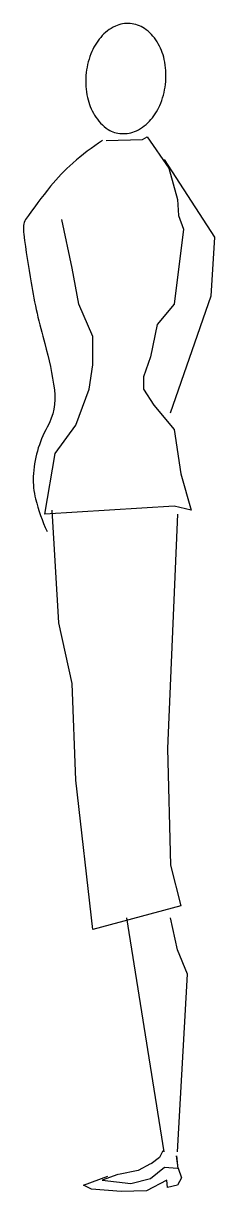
# Model space of a CAD drawing. Extents: x -0.19 to 0.09, y 0 to 1.7.
import ezdxf

# ---------------------------------------------------------------- set-up
doc = ezdxf.new("R2010")
doc.units = 0
doc.header["$LTSCALE"] = 100
doc.header["$MEASUREMENT"] = 0
doc.layers.add('P-PESSOA', color=2, linetype='CONTINUOUS')

msp = doc.modelspace()

# ---------------------------------------------------------------- linework, layer by layer
at = {"layer": 'P-PESSOA', "linetype": 'CONTINUOUS'}
for p, q in [((0.0113, 0.0602), (0.0065, 0.0507)), ((0.0315, 0.0531), (0.0327, 0.0389)), ((0.0338, 0.0353), (0.0315, 0.0531)), ((-0.0065, 0.0412), (-0.0243, 0.0317)), ((-0.0065, 0.0199), (0.0137, 0.0365)), ((0.0065, 0.0507), (-0.0053, 0.0412)), ((0.0137, 0.0365), (0.0327, 0.0353)), ((0.0338, 0.0353), (0.0386, 0.0211)), ((-0.1038, 0.0104), (-0.0682, 0.0236)), ((-0.054, 0.0258), (-0.0765, 0.0175)), ((-0.0765, 0.0175), (-0.035, 0.0128)), ((-0.0243, 0.0317), (-0.0528, 0.0258)), ((-0.035, 0.0128), (-0.0065, 0.0199)), ((0.0172, 0.0175), (-0.0124, 0.0021)), ((0.0184, 0.0068), (0.0172, 0.0175)), ((0.0386, 0.0211), (0.0327, 0.0104)), ((-0.092, 0.0045), (-0.1038, 0.0104)), ((-0.0492, 0.0009), (-0.092, 0.0045)), ((-0.0124, 0.0021), (-0.0492, 0.0009)), ((0.0327, 0.0104), (0.0184, 0.0068))]:
    msp.add_line(p, q, dxfattribs=at)
msp.add_lwpolyline([(-0.1002, 1.6255, 0.072866), (-0.098, 1.5934, 0.083946), (-0.0877, 1.5675, 0.106536), (-0.0679, 1.5467, 0.152526), (-0.0486, 1.5408, 0.130815), (-0.027, 1.5448, 0.106536), (-0.0058, 1.5611, 0.083946), (0.0085, 1.5851, 0.072866), (0.0156, 1.6164, 0.072866), (0.0135, 1.6484, 0.083946), (0.0031, 1.6743, 0.106536), (-0.0153, 1.6937, 0.130815), (-0.036, 1.701, 0.130815), (-0.0575, 1.6971, 0.106536), (-0.0788, 1.6808, 0.083946), (-0.093, 1.6568, 0.072866)], format="xyb", close=True, dxfattribs=at)
msp.add_lwpolyline([(-0.0761, 1.5305, 0.036557), (-0.1192, 1.4979, 0.042306), (-0.1515, 1.4642, 0.019485), (-0.1878, 1.4155, 0.132055), (-0.1909, 1.407, 0.051903), (-0.1905, 1.3942, 0.009278), (-0.1799, 1.3237, 0.026693), (-0.16, 1.2352, -0.035165), (-0.1461, 1.1676, -0.161931), (-0.1563, 1.1136, 0.117267), (-0.1767, 1.0415, 0.071905), (-0.1733, 1.009, 0.046646), (-0.1567, 0.9617)], format="xyb", dxfattribs=at)
for points in [[(-0.0708, 1.5308), (-0.0183, 1.5323), (-0.0112, 1.5362), (0.02, 1.4905), (0.033, 1.4449), (0.0343, 1.4217), (0.0414, 1.4016), (0.0278, 1.2925), (0.0031, 1.2631), (-0.0066, 1.216), (-0.0164, 1.1866), (-0.0164, 1.1688), (-0.0014, 1.1456), (0.0278, 1.11), (0.0376, 1.0458), (0.0525, 0.9925), (0.0278, 0.9986), (-0.1599, 0.987), (-0.145, 1.0752), (-0.1151, 1.1162), (-0.0956, 1.1688), (-0.0904, 1.2044), (-0.0904, 1.2454), (-0.1106, 1.2925), (-0.1203, 1.3451), (-0.1352, 1.4155)], [(0.0134, 1.5032), (0.0866, 1.3901), (0.0812, 1.3042), (0.0222, 1.1338)], [(0.033, 0.987), (0.0181, 0.646), (0.0226, 0.4758), (0.0376, 0.417), (-0.0904, 0.3822), (-0.1151, 0.5996), (-0.1203, 0.7403), (-0.1398, 0.8285), (-0.1495, 0.9925)], [(-0.0411, 0.3993), (0.0129, 0.059)], [(0.033, 0.059), (0.0473, 0.3173), (0.033, 0.3529), (0.0226, 0.3993)]]:
    msp.add_lwpolyline(points, dxfattribs=at)

doc.saveas('drawing.dxf')
